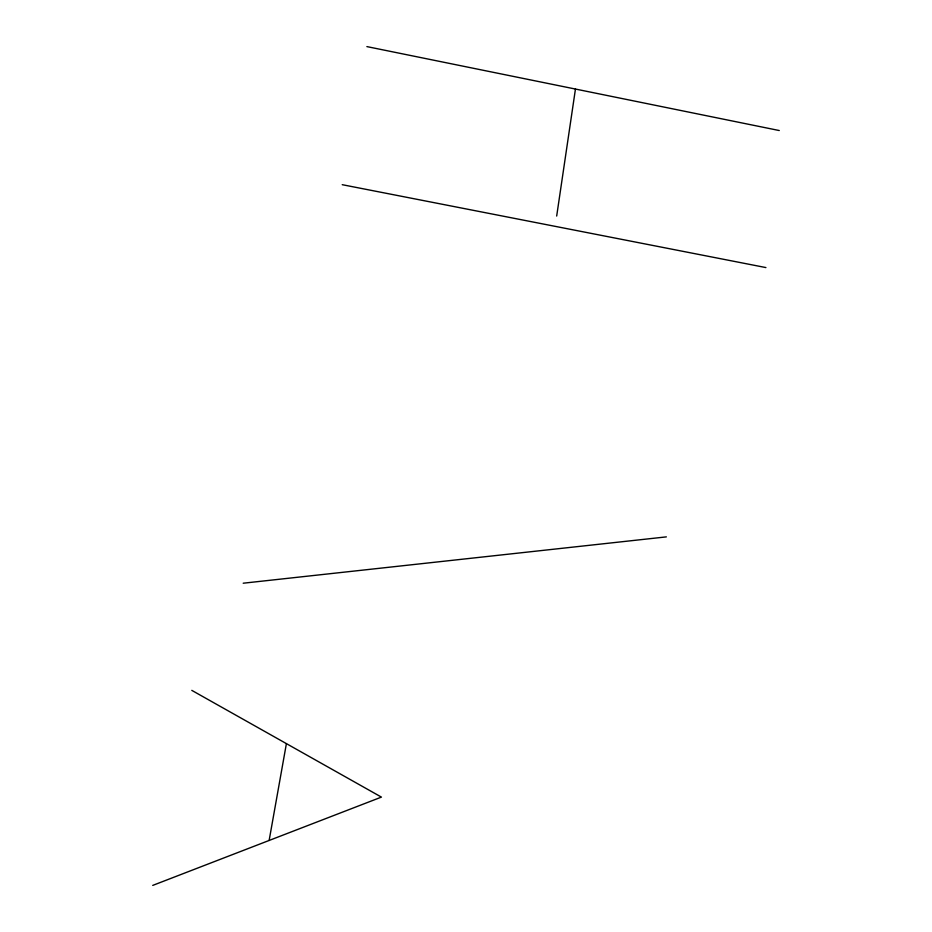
<?xml version="1.0" encoding="UTF-8"?>
<svg xmlns="http://www.w3.org/2000/svg" width="932" height="932" viewBox="0 0 932 932"><rect width="100%" height="100%" fill="white"/><g stroke="black" fill="none" stroke-linecap="round" stroke-linejoin="round"><path stroke-width="1.4" d="M556.684 216.049L575.452 89.053M269.138 840.454L286.404 743.62M152.732 885.4L381.421 797.105L191.794 690.367M243.205 583.211L666.357 536.879M342.23 184.687L765.918 267.577M366.882 46.6L779.269 130.538"/></g></svg>
